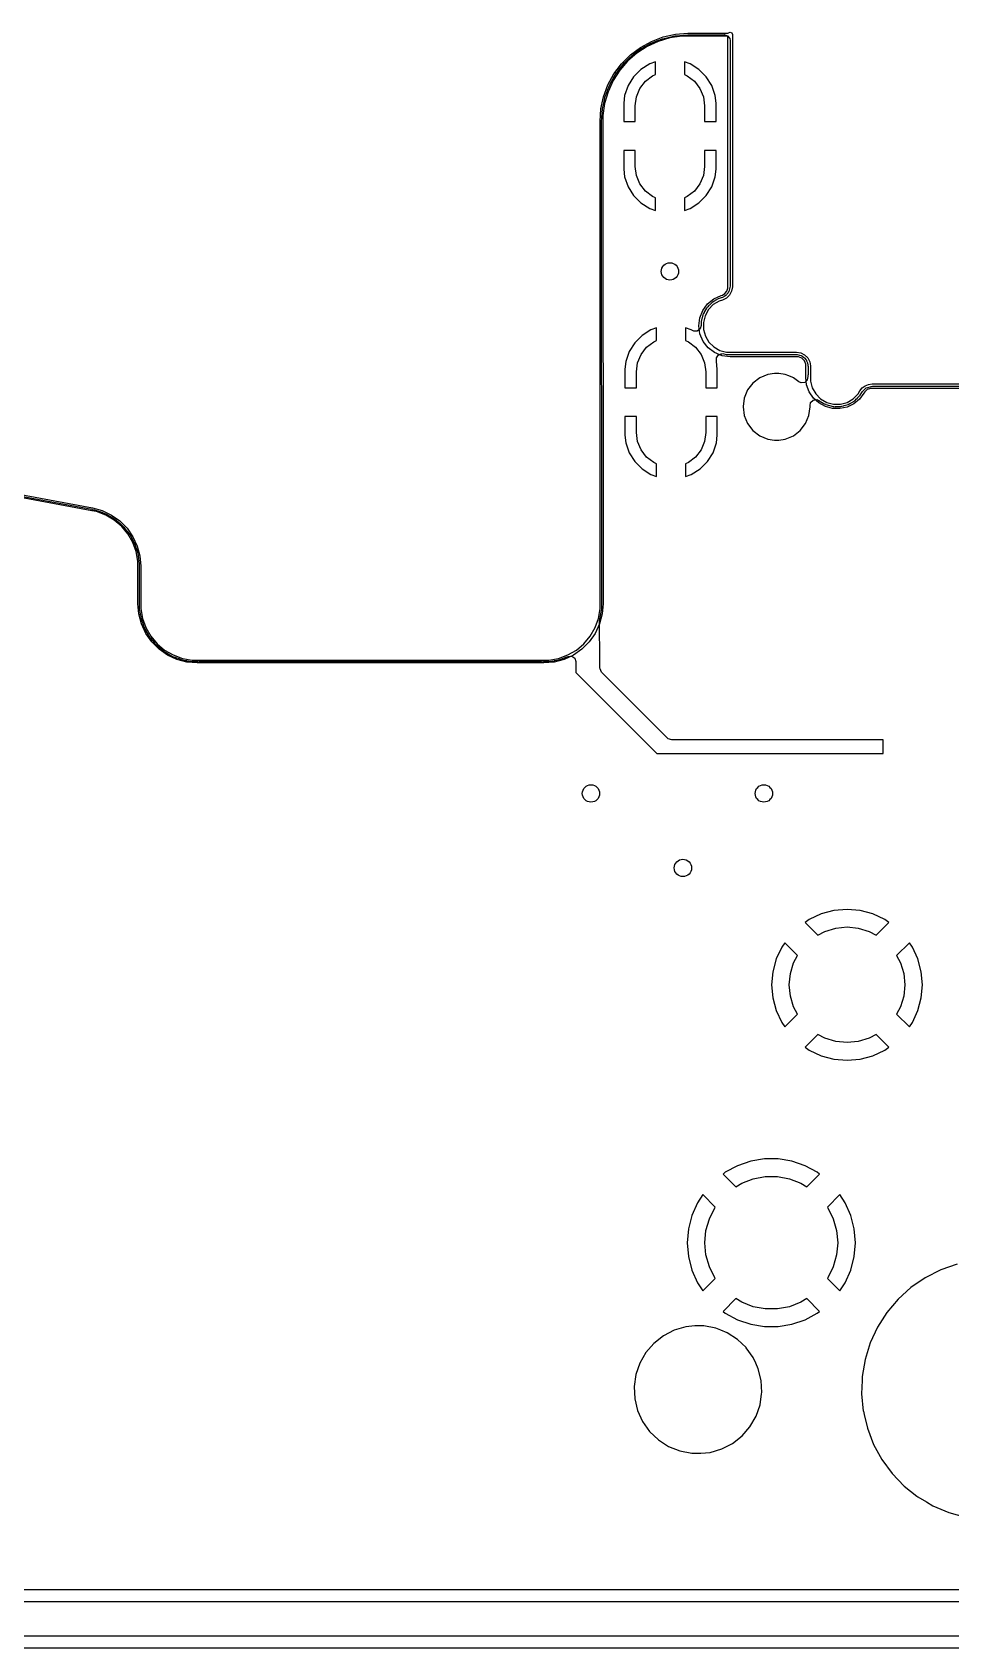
# Model space of a CAD drawing. Extents: x -114 to 114, y -62 to 23.
# Drawn here: x -16.6 to -0.71, y -4.46 to 23.47 of the extents above; entities that cross this region are included whole.
import ezdxf

# ---------------------------------------------------------------- set-up
doc = ezdxf.new("R2010")
doc.units = 0
doc.layers.add('BLACK', color=7, linetype='CONTINUOUS')

msp = doc.modelspace()

# ---------------------------------------------------------------- linework, layer by layer
at = {"layer": 'BLACK', "linetype": 'CONTINUOUS'}
for p, q in [((-4.55265, 23.4588), (-4.52437, 23.4705)), ((-4.52437, 23.4705), (-4.49609, 23.4588)), ((-6.2494, 23.0794), (-6.0757, 23.2099)), ((-5.96008, 23.225), (-6.1371, 23.1108)), ((-6.09256, 23.1651), (-5.99651, 23.2243)), ((-6.0757, 23.2099), (-5.88522, 23.3144)), ((-5.99651, 23.2243), (-5.99448, 23.2254)), ((-5.99448, 23.2254), (-5.90288, 23.2757)), ((-5.76863, 23.3129), (-5.96008, 23.225)), ((-5.90288, 23.2757), (-5.89816, 23.278)), ((-5.89816, 23.278), (-5.79216, 23.3222)), ((-5.88522, 23.3144), (-5.68182, 23.3908)), ((-5.79216, 23.3222), (-5.79066, 23.3227)), ((-5.79066, 23.3227), (-5.69481, 23.3587)), ((-5.56662, 23.3728), (-5.76863, 23.3129)), ((-5.69481, 23.3587), (-5.6891, 23.3605)), ((-5.6891, 23.3605), (-5.57214, 23.3889)), ((-5.68182, 23.3908), (-5.46962, 23.4375)), ((-5.57214, 23.3889), (-5.57132, 23.3891)), ((-5.57132, 23.3891), (-5.47667, 23.4099)), ((-5.35816, 23.4033), (-5.56662, 23.3728)), ((-5.47667, 23.4099), (-5.47007, 23.4109)), ((-5.47007, 23.4109), (-5.32157, 23.423)), ((-5.46962, 23.4375), (-5.25295, 23.4536)), ((-5.25284, 23.4036), (-5.35816, 23.4033)), ((-5.32157, 23.423), (-5.25477, 23.4279)), ((-5.25477, 23.4279), (-5.25122, 23.428)), ((-5.25295, 23.4535), (-4.55405, 23.4555)), ((-5.25295, 23.4536), (-5.25295, 23.4535)), ((-5.25295, 23.4535), (-5.25295, 23.4535)), ((-5.25282, 23.4035), (-5.25284, 23.4036)), ((-5.25281, 23.4035), (-5.25282, 23.4035)), ((-5.25282, 23.4035), (-5.25282, 23.4035)), ((-4.56437, 23.4054), (-5.25281, 23.4035)), ((-5.25281, 23.4035), (-5.25281, 23.4035)), ((-5.25122, 23.428), (-5.18653, 23.4282)), ((-5.18653, 23.4282), (-5.18636, 23.4282)), ((-5.18636, 23.4282), (-4.62414, 23.4298)), ((-4.62414, 23.4298), (-4.5659, 23.411)), ((-4.5659, 23.411), (-4.5298, 23.3616)), ((-4.56437, 19.0714), (-4.56437, 23.4054)), ((-4.55405, 23.4555), (-4.55265, 23.4588)), ((-4.5298, 23.3616), (-4.52487, 23.3308)), ((-4.52487, 23.3308), (-4.52487, 19.0797)), ((-4.49609, 23.4588), (-4.48437, 23.4305)), ((-4.48437, 23.4305), (-4.48437, 19.0714)), ((-6.53275, 22.7514), (-6.40278, 22.9255)), ((-6.29609, 22.9725), (-6.43382, 22.8131)), ((-6.42055, 22.859), (-6.34796, 22.9443)), ((-6.40278, 22.9255), (-6.2494, 23.0794)), ((-6.34796, 22.9443), (-6.34538, 22.9471)), ((-6.34538, 22.9471), (-6.27079, 23.0219)), ((-6.1371, 23.1108), (-6.29609, 22.9725)), ((-6.27079, 23.0219), (-6.26798, 23.0245)), ((-6.26798, 23.0245), (-6.18295, 23.0974)), ((-6.18295, 23.0974), (-6.18056, 23.0993)), ((-6.18056, 23.0993), (-6.0963, 23.1626)), ((-6.0963, 23.1626), (-6.09256, 23.1651)), ((-5.91367, 22.9259), (-6.06632, 22.83)), ((-5.81437, 22.9606), (-5.91367, 22.9259)), ((-5.81437, 22.7409), (-5.81437, 22.9606)), ((-5.21507, 22.9259), (-5.31437, 22.9606)), ((-5.31437, 22.9606), (-5.31437, 22.7409)), ((-5.06243, 22.83), (-5.21507, 22.9259)), ((-6.63665, 22.5606), (-6.53275, 22.7514)), ((-6.5475, 22.6357), (-6.63481, 22.444)), ((-6.59799, 22.5784), (-6.54803, 22.6701)), ((-6.54803, 22.6701), (-6.54686, 22.6721)), ((-6.43382, 22.8131), (-6.5475, 22.6357)), ((-6.54686, 22.6721), (-6.48805, 22.7684)), ((-6.48805, 22.7684), (-6.48552, 22.7721)), ((-6.48552, 22.7721), (-6.42247, 22.8566)), ((-6.42247, 22.8566), (-6.42055, 22.859)), ((-6.1938, 22.7025), (-6.28971, 22.5498)), ((-6.06632, 22.83), (-6.1938, 22.7025)), ((-5.98863, 22.6248), (-5.86437, 22.7202)), ((-5.86437, 22.7202), (-5.81437, 22.7409)), ((-5.31437, 22.7409), (-5.26437, 22.7202)), ((-5.26437, 22.7202), (-5.14011, 22.6248)), ((-4.93495, 22.7025), (-5.06243, 22.83)), ((-4.83903, 22.5498), (-4.93495, 22.7025)), ((-6.7584, 22.1446), (-6.71238, 22.3569)), ((-6.71238, 22.3569), (-6.63665, 22.5606)), ((-6.71009, 22.2473), (-6.68211, 22.3643)), ((-6.63481, 22.444), (-6.69399, 22.2418)), ((-6.68211, 22.3643), (-6.68037, 22.37)), ((-6.68037, 22.37), (-6.64471, 22.4659)), ((-6.64471, 22.4659), (-6.64409, 22.4675)), ((-6.64409, 22.4675), (-6.60026, 22.5736)), ((-6.60026, 22.5736), (-6.59799, 22.5784)), ((-6.34925, 22.3797), (-6.36437, 22.2455)), ((-6.28971, 22.5498), (-6.34925, 22.3797)), ((-6.34925, 22.3797), (-6.34925, 22.3797)), ((-6.16437, 22.2005), (-6.14393, 22.3558)), ((-6.14393, 22.3558), (-6.08399, 22.5005)), ((-6.08399, 22.5005), (-5.98863, 22.6248)), ((-5.14011, 22.6248), (-5.04476, 22.5005)), ((-5.04476, 22.5005), (-4.98482, 22.3558)), ((-4.98482, 22.3558), (-4.96437, 22.2005)), ((-4.7795, 22.3797), (-4.83903, 22.5498)), ((-4.77949, 22.3797), (-4.7795, 22.3797)), ((-4.76437, 22.2455), (-4.77949, 22.3797)), ((-6.77378, 21.9279), (-6.7584, 22.1446)), ((-6.74334, 21.9974), (-6.7318, 22.1451)), ((-6.7318, 22.1451), (-6.73083, 22.1517)), ((-6.73083, 22.1517), (-6.71029, 22.2464)), ((-6.69399, 22.2418), (-6.72383, 22.0332)), ((-6.71029, 22.2464), (-6.71009, 22.2473)), ((-6.36437, 22.2455), (-6.36437, 21.9255)), ((-6.16437, 21.9255), (-6.16437, 22.2005)), ((-4.96437, 22.2005), (-4.96437, 21.9255)), ((-4.76437, 21.9255), (-4.76437, 22.2455)), ((-4.76437, 22.2455), (-4.76437, 22.2455)), ((-6.77, 13.59), (-6.77378, 21.9279)), ((-6.77378, 21.9279), (-6.77378, 21.9279)), ((-6.74828, 21.9261), (-6.74815, 21.9296)), ((-6.7479, 21.1056), (-6.74828, 21.9261)), ((-6.74815, 21.9296), (-6.74334, 21.9974)), ((-6.72383, 22.0332), (-6.72378, 21.9279)), ((-6.72378, 21.9279), (-6.72, 13.59)), ((-6.36437, 21.9255), (-6.36437, 21.9255)), ((-6.36437, 21.9255), (-6.16437, 21.9255)), ((-4.96437, 21.9255), (-4.76437, 21.9255)), ((-4.76437, 21.9255), (-4.76437, 21.9255)), ((-6.16437, 21.4255), (-6.36437, 21.4255)), ((-6.36437, 21.4255), (-6.36437, 21.4255)), ((-6.36437, 21.4255), (-6.36437, 21.1056)), ((-6.16437, 21.1505), (-6.16437, 21.4255)), ((-4.76437, 21.4255), (-4.96437, 21.4255)), ((-4.96437, 21.4255), (-4.96437, 21.1505)), ((-4.76437, 21.1056), (-4.76437, 21.4255)), ((-6.74452, 13.6343), (-6.7479, 21.1056)), ((-6.36437, 21.1056), (-6.34925, 20.9714)), ((-6.34925, 20.9714), (-6.34925, 20.9714)), ((-6.34925, 20.9714), (-6.28971, 20.8012)), ((-6.14393, 20.9953), (-6.16437, 21.1505)), ((-6.08399, 20.8505), (-6.14393, 20.9953)), ((-4.98482, 20.9953), (-5.04476, 20.8505)), ((-4.96437, 21.1505), (-4.98482, 20.9953)), ((-4.83903, 20.8012), (-4.7795, 20.9714)), ((-4.7795, 20.9714), (-4.77949, 20.9714)), ((-4.77949, 20.9714), (-4.76437, 21.1056)), ((-4.76437, 21.1056), (-4.76437, 21.1056)), ((-6.28971, 20.8012), (-6.1938, 20.6486)), ((-5.98863, 20.7263), (-6.08399, 20.8505)), ((-5.86437, 20.6309), (-5.98863, 20.7263)), ((-5.14011, 20.7263), (-5.26437, 20.6309)), ((-5.04476, 20.8505), (-5.14011, 20.7263)), ((-4.93495, 20.6486), (-4.83903, 20.8012)), ((-15.5666, 15.1975), (-43.5844, 20.4128)), ((-43.5785, 20.4366), (-15.5642, 15.222)), ((-43.5752, 20.462), (-15.5574, 15.2467)), ((-6.1938, 20.6486), (-6.06632, 20.5211)), ((-6.06632, 20.5211), (-6.06632, 20.5211)), ((-6.06632, 20.5211), (-5.91368, 20.4252)), ((-5.91368, 20.4252), (-5.81437, 20.3905)), ((-5.81437, 20.6102), (-5.86437, 20.6309)), ((-5.81437, 20.3905), (-5.81437, 20.6102)), ((-5.26437, 20.6309), (-5.31437, 20.6102)), ((-5.31437, 20.6102), (-5.31437, 20.3905)), ((-5.31437, 20.3905), (-5.21507, 20.4252)), ((-5.21507, 20.4252), (-5.06243, 20.5211)), ((-5.06243, 20.5211), (-4.93495, 20.6486)), ((-4.61158, 18.9551), (-4.58071, 18.9965)), ((-4.58071, 18.9965), (-4.56445, 19.0455)), ((-4.56445, 19.0455), (-4.56437, 19.0714)), ((-4.56437, 19.0714), (-4.56437, 19.0714)), ((-4.53729, 19.0118), (-4.54625, 18.987)), ((-4.52712, 19.0587), (-4.53729, 19.0118)), ((-4.49657, 18.9958), (-4.53194, 18.9279)), ((-4.52487, 19.0797), (-4.52712, 19.0587)), ((-4.48437, 19.0714), (-4.49657, 18.9958)), ((-4.48437, 19.0714), (-4.48437, 19.0714)), ((-4.99743, 18.661), (-4.91485, 18.7736)), ((-4.90643, 18.7253), (-4.93143, 18.6992)), ((-4.91485, 18.7736), (-4.80618, 18.8612)), ((-4.89457, 18.7404), (-4.90643, 18.7253)), ((-4.81563, 18.7617), (-4.89849, 18.675)), ((-4.89017, 18.7473), (-4.89457, 18.7404)), ((-4.88035, 18.7526), (-4.89017, 18.7473)), ((-4.84128, 18.7935), (-4.88035, 18.7526)), ((-4.84127, 18.7935), (-4.84128, 18.7935)), ((-4.79989, 18.8189), (-4.84127, 18.7935)), ((-4.71331, 18.8243), (-4.81563, 18.7617)), ((-4.80618, 18.8612), (-4.67866, 18.9181)), ((-4.78646, 18.8287), (-4.79989, 18.8189)), ((-4.77814, 18.836), (-4.78646, 18.8287)), ((-4.7679, 18.8384), (-4.77814, 18.836)), ((-4.72994, 18.8616), (-4.7679, 18.8384)), ((-4.67528, 18.8779), (-4.72994, 18.8616)), ((-4.72994, 18.8616), (-4.72994, 18.8616)), ((-4.65589, 18.8414), (-4.71331, 18.8243)), ((-4.67866, 18.9181), (-4.67866, 18.918)), ((-4.67866, 18.918), (-4.67864, 18.918)), ((-4.67864, 18.918), (-4.65392, 18.9255)), ((-4.6557, 18.886), (-4.67528, 18.8779)), ((-4.6558, 18.8414), (-4.65589, 18.8414)), ((-4.58688, 18.8746), (-4.6558, 18.8414)), ((-4.6558, 18.8414), (-4.6558, 18.8414)), ((-4.6558, 18.8414), (-4.6558, 18.8414)), ((-4.6558, 18.8414), (-4.6558, 18.8414)), ((-4.6138, 18.9091), (-4.6557, 18.886)), ((-4.65392, 18.9255), (-4.61158, 18.9551)), ((-4.59261, 18.9248), (-4.6138, 18.9091)), ((-4.58832, 18.9289), (-4.59261, 18.9248)), ((-4.57788, 18.9408), (-4.58832, 18.9289)), ((-4.53194, 18.9279), (-4.58688, 18.8746)), ((-4.55744, 18.9683), (-4.57788, 18.9408)), ((-4.54902, 18.9817), (-4.55744, 18.9683)), ((-4.54625, 18.987), (-4.54902, 18.9817)), ((-5.06432, 18.3923), (-5.04839, 18.531)), ((-5.04839, 18.531), (-4.99743, 18.661)), ((-5.02244, 18.4721), (-5.02591, 18.4582)), ((-5.02591, 18.4582), (-5.02591, 18.4582)), ((-5.02591, 18.4582), (-5.02501, 18.3997)), ((-5.01951, 18.4962), (-5.02244, 18.4721)), ((-5.0125, 18.512), (-5.01952, 18.5008)), ((-5.01952, 18.5008), (-5.01951, 18.4962)), ((-4.99438, 18.5848), (-5.0125, 18.512)), ((-4.98236, 18.6066), (-4.99438, 18.5848)), ((-4.95634, 18.5699), (-4.98532, 18.4535)), ((-4.98532, 18.4535), (-4.98349, 18.3336)), ((-4.97403, 18.6268), (-4.98236, 18.6066)), ((-4.97226, 18.6328), (-4.97403, 18.6268)), ((-4.96336, 18.6412), (-4.97226, 18.6328)), ((-4.93143, 18.6992), (-4.96336, 18.6412)), ((-4.89849, 18.675), (-4.95634, 18.5699)), ((-4.93143, 18.6992), (-4.93143, 18.6992)), ((-6.04632, 18.23), (-6.1738, 18.1025)), ((-5.89367, 18.3259), (-6.04632, 18.23)), ((-5.79437, 18.3606), (-5.89367, 18.3259)), ((-5.79437, 18.1409), (-5.79437, 18.3606)), ((-5.19507, 18.3259), (-5.29437, 18.3606)), ((-5.29437, 18.3606), (-5.29437, 18.1409)), ((-5.17668, 18.3143), (-5.19507, 18.3259)), ((-5.15316, 18.3035), (-5.17668, 18.3143)), ((-5.09198, 18.3045), (-5.15316, 18.3035)), ((-5.04303, 18.3412), (-5.09198, 18.3045)), ((-5.04417, 18.2542), (-5.06432, 18.3923)), ((-4.98927, 18.1258), (-5.04417, 18.2542)), ((-5.02501, 18.3997), (-5.04303, 18.3412)), ((-4.98349, 18.3336), (-4.95098, 18.2181)), ((-4.95098, 18.2181), (-4.88995, 18.1148)), ((-6.26971, 17.9498), (-6.32925, 17.7797)), ((-6.1738, 18.1025), (-6.26971, 17.9498)), ((-6.12393, 17.7558), (-6.06399, 17.9005)), ((-6.06399, 17.9005), (-5.96863, 18.0248)), ((-5.96863, 18.0248), (-5.84437, 18.1202)), ((-5.84437, 18.1202), (-5.79437, 18.1409)), ((-5.29437, 18.1409), (-5.24437, 18.1202)), ((-5.24437, 18.1202), (-5.12011, 18.0248)), ((-5.12011, 18.0248), (-5.02476, 17.9005)), ((-5.02476, 17.9005), (-4.96482, 17.7558)), ((-4.9033, 18.0158), (-4.98927, 18.1258)), ((-4.792, 17.9315), (-4.9033, 18.0158)), ((-4.88995, 18.1148), (-4.80448, 18.0307)), ((-4.80448, 18.0307), (-4.70029, 17.9712)), ((-4.66281, 17.8786), (-4.792, 17.9315)), ((-4.76088, 17.8409), (-4.72604, 17.8912)), ((-4.72604, 17.8912), (-4.71413, 17.8953)), ((-4.71413, 17.8953), (-4.70908, 17.9011)), ((-4.70908, 17.9011), (-4.67774, 17.9081)), ((-4.70029, 17.9712), (-4.58435, 17.9405)), ((-4.67774, 17.9081), (-4.66829, 17.9114)), ((-4.66829, 17.9114), (-4.66551, 17.9108)), ((-4.66551, 17.9108), (-4.64937, 17.9144)), ((-4.52437, 17.8605), (-4.66281, 17.8786)), ((-4.64937, 17.9144), (-4.6333, 17.9115)), ((-4.6333, 17.9115), (-4.58963, 17.9)), ((-4.58963, 17.9), (-4.52804, 17.9)), ((-4.58435, 17.9405), (-4.52437, 17.9405)), ((-4.52804, 17.9), (-4.51385, 17.899)), ((-4.52437, 17.9405), (-3.37437, 17.9405)), ((-4.51385, 17.899), (-4.49753, 17.8967)), ((-4.49753, 17.8967), (-4.4942, 17.8985)), ((-4.4942, 17.8985), (-4.47666, 17.9)), ((-4.47666, 17.9), (-3.38216, 17.9)), ((-3.38216, 17.9), (-3.36667, 17.8988)), ((-3.37437, 17.9405), (-3.37437, 17.9405)), ((-3.37437, 17.9405), (-3.30021, 17.9288)), ((-3.36667, 17.8988), (-3.36298, 17.8982)), ((-3.36298, 17.8982), (-3.3611, 17.8979)), ((-3.3611, 17.8979), (-3.31972, 17.8897)), ((-3.31972, 17.8897), (-3.2941, 17.8808)), ((-3.30021, 17.9288), (-3.2333, 17.8947)), ((-3.2941, 17.8808), (-3.28385, 17.8756)), ((-3.2333, 17.8947), (-3.18021, 17.8416)), ((-6.32925, 17.7797), (-6.34437, 17.6455)), ((-6.34437, 17.6455), (-6.34437, 17.3255)), ((-6.32925, 17.7797), (-6.32925, 17.7797)), ((-6.14437, 17.6005), (-6.12393, 17.7558)), ((-6.14437, 17.3255), (-6.14437, 17.6005)), ((-4.96482, 17.7558), (-4.94437, 17.6005)), ((-4.94437, 17.6005), (-4.94437, 17.3255)), ((-4.75962, 17.7854), (-4.76088, 17.8409)), ((-4.76073, 17.7851), (-4.75962, 17.7854)), ((-4.75949, 17.7797), (-4.76073, 17.7851)), ((-4.74437, 17.6455), (-4.75949, 17.7797)), ((-4.74437, 17.3255), (-4.74437, 17.6455)), ((-4.74437, 17.6455), (-4.74437, 17.6455)), ((-3.37437, 17.8605), (-4.52437, 17.8605)), ((-3.34254, 17.8605), (-3.37437, 17.8605)), ((-3.28374, 17.8362), (-3.34254, 17.8605)), ((-3.28385, 17.8756), (-3.27883, 17.8726)), ((-3.23874, 17.7912), (-3.28374, 17.8362)), ((-3.27883, 17.8726), (-3.25368, 17.8558)), ((-3.25368, 17.8558), (-3.23867, 17.8435)), ((-3.21439, 17.7324), (-3.23874, 17.7912)), ((-3.23867, 17.8435), (-3.2314, 17.8362)), ((-3.2314, 17.8362), (-3.2191, 17.8212)), ((-3.2191, 17.8212), (-3.20233, 17.7961)), ((-3.21439, 17.7005), (-3.21439, 17.7324)), ((-3.21437, 17.7005), (-3.21439, 17.7005)), ((-3.21437, 17.5005), (-3.21437, 17.7005)), ((-3.21437, 17.7005), (-3.21437, 17.7005)), ((-3.20233, 17.7961), (-3.19938, 17.7911)), ((-3.19938, 17.7911), (-3.19412, 17.7808)), ((-3.19412, 17.7808), (-3.18523, 17.7552)), ((-3.18523, 17.7552), (-3.1771, 17.7142)), ((-3.18021, 17.8416), (-3.14613, 17.7747)), ((-3.1771, 17.7142), (-3.17675, 17.7123)), ((-3.17675, 17.7123), (-3.17609, 17.7081)), ((-3.17609, 17.7081), (-3.17487, 17.6926)), ((-3.17487, 17.6926), (-3.17487, 17.5529)), ((-3.14613, 17.7747), (-3.1344, 17.7006)), ((-3.1344, 17.7006), (-3.13437, 17.7005)), ((-3.13437, 17.7005), (-3.13437, 17.7005)), ((-3.13437, 17.7005), (-3.13437, 17.7005)), ((-3.13437, 17.7005), (-3.13437, 17.7005)), ((-3.13437, 17.7005), (-3.13437, 17.5005)), ((-6.34437, 17.3255), (-6.34437, 17.3255)), ((-6.34437, 17.3255), (-6.14437, 17.3255)), ((-4.94437, 17.3255), (-4.74437, 17.3255)), ((-4.74437, 17.3255), (-4.74437, 17.3255)), ((-4.12982, 17.406), (-4.22207, 17.2858)), ((-4.0096, 17.4982), (-4.12982, 17.406)), ((-4.12982, 17.406), (-4.12982, 17.406)), ((-3.86961, 17.5562), (-4.0096, 17.4982)), ((-3.8696, 17.5562), (-3.86961, 17.5562)), ((-3.75709, 17.571), (-3.8696, 17.5562)), ((-3.68165, 17.571), (-3.75709, 17.571)), ((-3.75709, 17.571), (-3.75709, 17.571)), ((-3.56914, 17.5562), (-3.68165, 17.571)), ((-3.56913, 17.5562), (-3.56914, 17.5562)), ((-3.56914, 17.5562), (-3.56914, 17.5562)), ((-3.50689, 17.5304), (-3.56913, 17.5562)), ((-3.4359, 17.501), (-3.50689, 17.5304)), ((-3.42914, 17.4982), (-3.4359, 17.501)), ((-3.33532, 17.4262), (-3.42914, 17.4982)), ((-3.29168, 17.4072), (-3.33532, 17.4262)), ((-3.23114, 17.4161), (-3.29168, 17.4072)), ((-3.18737, 17.4588), (-3.23114, 17.4161)), ((-3.19916, 17.3732), (-3.21438, 17.5005)), ((-3.21438, 17.5005), (-3.21437, 17.5005)), ((-3.21437, 17.5005), (-3.21437, 17.5005)), ((-3.15435, 17.2531), (-3.19916, 17.3732)), ((-3.1771, 17.5191), (-3.18737, 17.4588)), ((-3.17487, 17.5529), (-3.17982, 17.5377)), ((-3.17982, 17.5377), (-3.1771, 17.5191)), ((-3.13437, 17.5005), (-3.13438, 17.5005)), ((-3.13438, 17.5005), (-3.13438, 17.44)), ((-3.13438, 17.44), (-3.10303, 17.323)), ((-3.10303, 17.323), (-3.04247, 17.2181)), ((-2.27599, 17.2705), (-2.23786, 17.3202)), ((-2.23786, 17.3202), (-2.18815, 17.3584)), ((-2.18815, 17.3584), (-2.13027, 17.3824)), ((-2.18701, 17.3049), (-2.16664, 17.3205)), ((-2.16664, 17.3205), (-2.16636, 17.3207)), ((-2.16636, 17.3207), (-2.14238, 17.3307)), ((-2.14238, 17.3307), (-2.09881, 17.3423)), ((-2.13027, 17.3824), (-2.06819, 17.3905)), ((-2.09881, 17.3423), (-2.08261, 17.3467)), ((-2.08261, 17.3467), (-2.05698, 17.35)), ((-2.06819, 17.3905), (-2.06815, 17.3905)), ((-2.06815, 17.3905), (0.02563, 17.3905)), ((-2.05698, 17.35), (0.025531, 17.35)), ((-4.28006, 17.1458), (-4.29911, 17.0011)), ((-4.22207, 17.2858), (-4.28006, 17.1458)), ((-4.28006, 17.1458), (-4.28006, 17.1458)), ((-3.08248, 17.1469), (-3.15435, 17.2531)), ((-3.14068, 17.009), (-3.12953, 17.0692)), ((-3.12953, 17.0692), (-3.08515, 17.1113)), ((-3.08515, 17.1113), (-3.02449, 17.1193)), ((-2.9876, 17.0607), (-3.08248, 17.1469)), ((-3.04247, 17.2181), (-2.95682, 17.1325)), ((-3.02449, 17.1193), (-2.98756, 17.1028)), ((-2.87507, 16.9992), (-2.9876, 17.0607)), ((-2.98756, 17.1028), (-2.98731, 17.1033)), ((-2.98731, 17.1033), (-2.98308, 17.1009)), ((-2.98308, 17.1009), (-2.98226, 17.1005)), ((-2.98226, 17.1005), (-2.98169, 17.1)), ((-2.98169, 17.1), (-2.98169, 17.1)), ((-2.98169, 17.1), (-2.91215, 17.0599)), ((-2.95682, 17.1325), (-2.85193, 17.0719)), ((-2.91215, 17.0599), (-2.90288, 17.0496)), ((-2.90288, 17.0496), (-2.89947, 17.0487)), ((-2.89947, 17.0487), (-2.8756, 17.0388)), ((-2.85193, 17.0719), (-2.73493, 17.0405)), ((-2.73493, 17.0405), (-2.61381, 17.0405)), ((-2.61381, 17.0405), (-2.49682, 17.0719)), ((-2.38243, 17.0463), (-2.49776, 16.9902)), ((-2.49682, 17.0719), (-2.39193, 17.1325)), ((-2.48119, 17.0342), (-2.45243, 17.0508)), ((-2.45243, 17.0508), (-2.43407, 17.059)), ((-2.43407, 17.059), (-2.43245, 17.0595)), ((-2.43245, 17.0595), (-2.4308, 17.062)), ((-2.4308, 17.062), (-2.41879, 17.0702)), ((-2.41879, 17.0702), (-2.36706, 17.1)), ((-2.39193, 17.1325), (-2.30628, 17.2181)), ((-2.28356, 17.1279), (-2.38243, 17.0463)), ((-2.36706, 17.1), (-2.33401, 17.1331)), ((-2.33401, 17.1331), (-2.3208, 17.1442)), ((-2.3208, 17.1442), (-2.31759, 17.1464)), ((-2.31759, 17.1464), (-2.31699, 17.1483)), ((-2.31699, 17.1483), (-2.30665, 17.1605)), ((-2.30665, 17.1605), (-2.27387, 17.1932)), ((-2.30628, 17.2181), (-2.276, 17.2705)), ((-2.20672, 17.2305), (-2.28356, 17.1279)), ((-2.276, 17.2705), (-2.27599, 17.2705)), ((-2.27387, 17.1932), (-2.2465, 17.2406)), ((-2.27387, 17.1932), (-2.27387, 17.1932)), ((-2.27387, 17.1932), (-2.27387, 17.1932)), ((-2.2465, 17.2406), (-2.23078, 17.2611)), ((-2.23078, 17.2611), (-2.18701, 17.3049)), ((-2.19261, 17.255), (-2.20672, 17.2305)), ((-2.20672, 17.2305), (-2.20672, 17.2305)), ((-2.20672, 17.2305), (-2.20672, 17.2305)), ((-2.14939, 17.2912), (-2.19261, 17.255)), ((-2.09637, 17.3105), (-2.14939, 17.2912)), ((-2.06816, 17.3105), (-2.09637, 17.3105)), ((-2.06815, 17.3105), (-2.06816, 17.3105)), ((-2.06816, 17.3105), (-2.06816, 17.3105)), ((0.02563, 17.3105), (-2.06815, 17.3105)), ((-2.06815, 17.3105), (-2.06815, 17.3105)), ((-6.34437, 16.8255), (-6.34437, 16.5056)), ((-6.14437, 16.8255), (-6.34437, 16.8255)), ((-6.14437, 16.5505), (-6.14437, 16.8255)), ((-4.74437, 16.8255), (-4.94437, 16.8255)), ((-4.94437, 16.8255), (-4.94437, 16.5505)), ((-4.74437, 16.5056), (-4.74437, 16.8255)), ((-4.74437, 16.8255), (-4.74437, 16.8255)), ((-4.29911, 17.0011), (-4.29984, 16.9955)), ((-4.29984, 16.9955), (-4.28006, 16.8453)), ((-4.28006, 16.8453), (-4.22207, 16.7053)), ((-3.21667, 16.7053), (-3.15868, 16.8453)), ((-3.15868, 16.8453), (-3.1389, 16.9955)), ((-3.1389, 16.9955), (-3.14068, 17.009)), ((-2.8756, 17.0388), (-2.86756, 17.0342)), ((-2.75122, 16.966), (-2.87507, 16.9992)), ((-2.86756, 17.0342), (-2.74026, 17)), ((-2.62304, 16.963), (-2.75122, 16.966)), ((-2.74026, 17), (-2.74026, 17)), ((-2.74026, 17), (-2.73099, 17)), ((-2.73099, 17), (-2.70605, 16.9968)), ((-2.70605, 16.9968), (-2.70041, 16.9994)), ((-2.70041, 16.9994), (-2.68877, 17)), ((-2.68877, 17), (-2.60848, 17)), ((-2.49776, 16.9902), (-2.62304, 16.963)), ((-2.60848, 17), (-2.58833, 17.0054)), ((-2.60848, 17), (-2.60848, 17)), ((-2.58833, 17.0054), (-2.56559, 17.0088)), ((-2.56559, 17.0088), (-2.56503, 17.0088)), ((-2.56503, 17.0088), (-2.56163, 17.0117)), ((-2.56163, 17.0117), (-2.54923, 17.0159)), ((-2.54923, 17.0159), (-2.50524, 17.0277)), ((-2.50524, 17.0277), (-2.48119, 17.0342)), ((-2.48119, 17.0342), (-2.48119, 17.0342)), ((-2.48119, 17.0342), (-2.48119, 17.0342)), ((-6.34437, 16.5056), (-6.32925, 16.3714)), ((-6.12393, 16.3953), (-6.14437, 16.5505)), ((-4.94437, 16.5505), (-4.96482, 16.3953)), ((-4.75949, 16.3714), (-4.74437, 16.5056)), ((-4.74437, 16.5056), (-4.74437, 16.5056)), ((-4.22207, 16.7053), (-4.12982, 16.5851)), ((-4.12982, 16.5851), (-4.0096, 16.4928)), ((-4.0096, 16.4928), (-3.86961, 16.4349)), ((-3.56913, 16.4349), (-3.42914, 16.4928)), ((-3.42914, 16.4928), (-3.30892, 16.5851)), ((-3.30892, 16.5851), (-3.21667, 16.7053)), ((-6.32925, 16.3714), (-6.32925, 16.3714)), ((-6.32925, 16.3714), (-6.26971, 16.2012)), ((-6.26971, 16.2012), (-6.1738, 16.0486)), ((-6.06399, 16.2505), (-6.12393, 16.3953)), ((-5.96863, 16.1263), (-6.06399, 16.2505)), ((-5.02476, 16.2505), (-5.12011, 16.1263)), ((-4.96482, 16.3953), (-5.02476, 16.2505)), ((-4.91495, 16.0486), (-4.81903, 16.2012)), ((-4.81903, 16.2012), (-4.7595, 16.3714)), ((-4.7595, 16.3714), (-4.75949, 16.3714)), ((-3.86961, 16.4349), (-3.75709, 16.42)), ((-3.75709, 16.42), (-3.75709, 16.42)), ((-3.75709, 16.42), (-3.68165, 16.42)), ((-3.68165, 16.42), (-3.56913, 16.4349)), ((-3.68165, 16.42), (-3.68165, 16.42)), ((-6.1738, 16.0486), (-6.04632, 15.9211)), ((-5.84437, 16.0309), (-5.96863, 16.1263)), ((-5.79437, 16.0102), (-5.84437, 16.0309)), ((-5.79437, 15.7905), (-5.79437, 16.0102)), ((-5.24437, 16.0309), (-5.29437, 16.0102)), ((-5.29437, 16.0102), (-5.29437, 15.7905)), ((-5.12011, 16.1263), (-5.24437, 16.0309)), ((-5.04243, 15.9211), (-4.91495, 16.0486)), ((-6.04632, 15.9211), (-6.04632, 15.9211)), ((-6.04632, 15.9211), (-5.89368, 15.8252)), ((-5.89368, 15.8252), (-5.79437, 15.7905)), ((-5.29437, 15.7905), (-5.19507, 15.8252)), ((-5.19507, 15.8252), (-5.04243, 15.9211)), ((-15.4833, 15.182), (-15.5666, 15.1975)), ((-15.5666, 15.1975), (-15.5666, 15.1975)), ((-15.5642, 15.222), (-15.56, 15.221)), ((-15.56, 15.221), (-15.5321, 15.2133)), ((-15.5574, 15.2467), (-15.5574, 15.2467)), ((-15.5574, 15.2467), (-15.5574, 15.2467)), ((-15.5574, 15.2467), (-15.3864, 15.1992)), ((-15.5321, 15.2133), (-15.5225, 15.2106)), ((-15.5225, 15.2106), (-15.5024, 15.2047)), ((-15.5024, 15.2047), (-15.394, 15.1733)), ((-15.3246, 15.1228), (-15.4833, 15.182)), ((-15.394, 15.1733), (-15.3791, 15.1676)), ((-15.3864, 15.1992), (-15.2262, 15.1229)), ((-15.3791, 15.1676), (-15.3158, 15.1375)), ((-15.1784, 15.037), (-15.3246, 15.1228)), ((-15.3158, 15.1375), (-15.3143, 15.1367)), ((-15.3143, 15.1367), (-15.2233, 15.0892)), ((-15.2262, 15.1229), (-15.0815, 15.0202)), ((-15.2233, 15.0892), (-15.2176, 15.0857)), ((-15.2176, 15.0857), (-15.2015, 15.0742)), ((-15.2015, 15.0742), (-15.1526, 15.0395)), ((-15.0493, 14.9273), (-15.1784, 15.037)), ((-15.1526, 15.0395), (-15.1501, 15.0377)), ((-15.1501, 15.0377), (-15.1395, 15.029)), ((-15.1395, 15.029), (-15.0746, 14.9767)), ((-15.0815, 15.0202), (-14.9567, 14.8941)), ((-15.0746, 14.9767), (-15.0705, 14.973)), ((-15.0705, 14.973), (-15.0132, 14.915)), ((-14.941, 14.797), (-15.0493, 14.9273)), ((-15.0132, 14.915), (-15.0103, 14.9119)), ((-15.0103, 14.9119), (-14.9948, 14.8932)), ((-14.9948, 14.8932), (-14.9491, 14.8381)), ((-14.9567, 14.8941), (-14.8555, 14.7483)), ((-14.9491, 14.8381), (-14.9465, 14.8347)), ((-14.9465, 14.8347), (-14.9102, 14.7825)), ((-14.8568, 14.6499), (-14.941, 14.797)), ((-14.9102, 14.7825), (-14.9, 14.7678)), ((-14.9, 14.7678), (-14.9, 14.7678)), ((-14.9, 14.7678), (-14.8971, 14.7631)), ((-14.8971, 14.7631), (-14.851, 14.6776)), ((-14.7992, 14.4906), (-14.8568, 14.6499)), ((-14.8555, 14.7483), (-14.781, 14.5872)), ((-14.851, 14.6776), (-14.8496, 14.6749)), ((-14.8496, 14.6749), (-14.8161, 14.6025)), ((-14.8161, 14.6025), (-14.8137, 14.5962)), ((-14.8137, 14.5962), (-14.7837, 14.4981)), ((-14.781, 14.5872), (-14.7354, 14.4157)), ((-14.77, 14.3237), (-14.7992, 14.4906)), ((-14.7837, 14.4981), (-14.7832, 14.4964)), ((-14.7832, 14.4964), (-14.7651, 14.4287)), ((-14.7701, 14.239), (-14.77, 14.3237)), ((-14.7651, 14.4287), (-14.7623, 14.413)), ((-14.7623, 14.413), (-14.7494, 14.2831)), ((-14.7494, 14.2831), (-14.7457, 14.2405)), ((-14.7354, 14.4157), (-14.7201, 14.2391)), ((-14.77, 14.239), (-14.7701, 14.239)), ((-14.77, 13.59), (-14.77, 14.239)), ((-14.7457, 14.2405), (-14.7455, 14.2362)), ((-14.7455, 14.2362), (-14.7455, 13.6364)), ((-14.7201, 14.2391), (-14.72, 14.239)), ((-14.72, 14.239), (-14.72, 13.59)), ((-14.7544, 13.412), (-14.77, 13.59)), ((-14.77, 13.59), (-14.77, 13.59)), ((-14.77, 13.59), (-14.77, 13.59)), ((-14.7082, 13.2394), (-14.7544, 13.412)), ((-14.7455, 13.6364), (-14.7486, 13.6268)), ((-14.7486, 13.6268), (-14.7458, 13.5978)), ((-14.7458, 13.5978), (-14.7455, 13.5929)), ((-14.7455, 13.5929), (-14.7455, 13.5025)), ((-14.7455, 13.5025), (-14.7455, 13.5025)), ((-14.7455, 13.5025), (-14.7305, 13.4172)), ((-14.7305, 13.4172), (-14.7311, 13.4125)), ((-14.7311, 13.4125), (-14.7285, 13.4037)), ((-14.72, 13.59), (-14.72, 13.5899)), ((-14.72, 13.5899), (-14.72, 13.5047)), ((-14.72, 13.5047), (-14.6904, 13.3367)), ((-6.79962, 13.3367), (-6.77, 13.5047)), ((-6.73557, 13.412), (-6.7818, 13.2394)), ((-6.77489, 13.3301), (-6.7445, 13.5025)), ((-6.77, 13.5047), (-6.77, 13.59)), ((-6.77, 13.59), (-6.77, 13.59)), ((-6.74246, 13.6158), (-6.74452, 13.6343)), ((-6.7445, 13.5926), (-6.74426, 13.5975)), ((-6.7445, 13.5905), (-6.7445, 13.5926)), ((-6.7445, 13.59), (-6.7445, 13.5905)), ((-6.7445, 13.5025), (-6.7445, 13.59)), ((-6.74426, 13.5975), (-6.74246, 13.6158)), ((-6.72, 13.59), (-6.73557, 13.412)), ((-6.72, 13.59), (-6.72, 13.59)), ((-6.72, 13.59), (-6.72, 13.59)), ((-14.7285, 13.4037), (-14.7271, 13.3979)), ((-14.7271, 13.3979), (-14.7151, 13.3301)), ((-14.7151, 13.3301), (-14.7151, 13.3301)), ((-14.7151, 13.3301), (-14.6792, 13.2315)), ((-14.6327, 13.0775), (-14.7082, 13.2394)), ((-14.6904, 13.3367), (-14.632, 13.1764)), ((-14.6792, 13.2315), (-14.679, 13.2263)), ((-14.679, 13.2263), (-14.677, 13.2226)), ((-14.677, 13.2226), (-14.6713, 13.2098)), ((-14.6713, 13.2098), (-14.6552, 13.1656)), ((-14.6552, 13.1656), (-14.6552, 13.1656)), ((-14.6552, 13.1656), (-14.6524, 13.1607)), ((-14.6524, 13.1607), (-14.5954, 13.0619)), ((-14.632, 13.1764), (-14.5467, 13.0286)), ((-6.94326, 13.0286), (-6.85796, 13.1764)), ((-6.85796, 13.1764), (-6.79962, 13.3367)), ((-6.7818, 13.2394), (-6.85731, 13.0775)), ((-6.78263, 13.2904), (-6.77667, 13.3252)), ((-6.77646, 12.5992), (-6.78263, 13.2904)), ((-6.77667, 13.3252), (-6.77489, 13.3301)), ((-14.5302, 12.9311), (-14.6327, 13.0775)), ((-14.5954, 13.0619), (-14.5941, 13.0559)), ((-14.5941, 13.0559), (-14.5919, 13.0532)), ((-14.5919, 13.0532), (-14.5827, 13.0399)), ((-14.5827, 13.0399), (-14.5677, 13.0139)), ((-14.5677, 13.0139), (-14.5652, 13.0104)), ((-14.5652, 13.0104), (-14.5654, 13.0103)), ((-14.5654, 13.0103), (-14.5608, 13.0036)), ((-14.5608, 13.0036), (-14.5608, 13.0036)), ((-14.5608, 13.0036), (-14.5492, 12.9919)), ((-14.5492, 12.9919), (-14.4821, 12.9119)), ((-14.5467, 13.0286), (-14.4371, 12.8979)), ((-14.4039, 12.8048), (-14.5302, 12.9311)), ((-14.4821, 12.9119), (-14.4794, 12.9053)), ((-14.4794, 12.9053), (-14.4773, 12.9036)), ((-14.4773, 12.9036), (-14.4642, 12.8907)), ((-14.4642, 12.8907), (-14.4552, 12.8798)), ((-14.4552, 12.8798), (-14.4552, 12.8798)), ((-14.4552, 12.8798), (-14.4443, 12.8708)), ((-14.4443, 12.8708), (-14.4348, 12.8611)), ((-14.4371, 12.8979), (-14.3064, 12.7883)), ((-14.4348, 12.8611), (-14.4231, 12.8529)), ((-14.4231, 12.8529), (-14.3431, 12.7858)), ((-7.18362, 12.7883), (-7.05293, 12.8979)), ((-6.95979, 12.9311), (-7.08613, 12.8048)), ((-7.05293, 12.8979), (-6.94326, 13.0286)), ((-6.85731, 13.0775), (-6.95979, 12.9311)), ((-14.2575, 12.7023), (-14.4039, 12.8048)), ((-14.3431, 12.7858), (-14.3389, 12.779)), ((-14.3389, 12.779), (-14.3373, 12.7782)), ((-14.3373, 12.7782), (-14.3247, 12.7697)), ((-14.3247, 12.7697), (-14.3246, 12.7698)), ((-14.3246, 12.7698), (-14.3211, 12.7673)), ((-14.3211, 12.7673), (-14.3211, 12.7673)), ((-14.3211, 12.7673), (-14.2951, 12.7523)), ((-14.3064, 12.7883), (-14.1586, 12.703)), ((-14.2951, 12.7523), (-14.2838, 12.7445)), ((-14.2838, 12.7445), (-14.2731, 12.7396)), ((-14.2731, 12.7396), (-14.1695, 12.6798)), ((-14.0956, 12.6268), (-14.2575, 12.7023)), ((-14.1695, 12.6798), (-14.1694, 12.6798)), ((-14.1694, 12.6798), (-14.1252, 12.6637)), ((-14.1586, 12.703), (-13.9983, 12.6446)), ((-14.1252, 12.6637), (-14.1129, 12.6582)), ((-14.1129, 12.6582), (-14.1035, 12.6558)), ((-14.1035, 12.6558), (-14.076, 12.6458)), ((-13.923, 12.5806), (-14.0956, 12.6268)), ((-14.076, 12.6458), (-14.0049, 12.6199)), ((-14.0049, 12.6199), (-14.0049, 12.6199)), ((-14.0049, 12.6199), (-14.0049, 12.6199)), ((-14.0049, 12.6199), (-13.9371, 12.6079)), ((-13.9983, 12.6446), (-13.8303, 12.615)), ((-13.9371, 12.6079), (-13.9313, 12.6066)), ((-13.9313, 12.6066), (-13.9267, 12.6052)), ((-13.9267, 12.6052), (-13.9179, 12.6046)), ((-13.745, 12.565), (-13.923, 12.5806)), ((-13.9179, 12.6046), (-13.8325, 12.5895)), ((-13.8325, 12.5895), (-13.7648, 12.5895)), ((-13.8303, 12.615), (-13.745, 12.615)), ((-13.7648, 12.5895), (-13.7648, 12.5895)), ((-13.7648, 12.5895), (-13.7451, 12.5895)), ((-13.7451, 12.5895), (-13.745, 12.5895)), ((-13.745, 12.615), (-7.745, 12.615)), ((-13.745, 12.5895), (-13.7445, 12.5895)), ((-13.7445, 12.5895), (-13.7423, 12.5895)), ((-13.7423, 12.5895), (-13.7375, 12.5893)), ((-13.7375, 12.5893), (-13.7191, 12.5875)), ((-13.7191, 12.5875), (-13.7007, 12.5895)), ((-13.7007, 12.5895), (-7.79035, 12.5895)), ((-7.79035, 12.5895), (-7.78099, 12.5865)), ((-7.78099, 12.5865), (-7.75266, 12.5892)), ((-7.75266, 12.5892), (-7.7478, 12.5895)), ((-7.7478, 12.5895), (-7.745, 12.5895)), ((-7.745, 12.615), (-7.745, 12.615)), ((-7.745, 12.615), (-7.74496, 12.615)), ((-7.745, 12.5895), (-7.745, 12.5895)), ((-7.745, 12.5895), (-7.65747, 12.5895)), ((-7.56701, 12.5806), (-7.745, 12.565)), ((-7.74496, 12.615), (-7.6597, 12.615)), ((-7.6597, 12.615), (-7.49168, 12.6446)), ((-7.65747, 12.5895), (-7.65746, 12.5895)), ((-7.65746, 12.5895), (-7.57215, 12.6045)), ((-7.65746, 12.5895), (-7.65746, 12.5895)), ((-7.57215, 12.6045), (-7.56748, 12.6039)), ((-7.56748, 12.6039), (-7.55866, 12.6065)), ((-7.39442, 12.6268), (-7.56701, 12.5806)), ((-7.55866, 12.6065), (-7.5529, 12.6079)), ((-7.5529, 12.6079), (-7.48506, 12.6199)), ((-7.49168, 12.6446), (-7.33136, 12.703)), ((-7.48506, 12.6199), (-7.38646, 12.6558)), ((-7.23249, 12.7023), (-7.39442, 12.6268)), ((-7.38646, 12.6558), (-7.38131, 12.6559)), ((-7.38131, 12.6559), (-7.37758, 12.6579)), ((-7.37758, 12.6579), (-7.36477, 12.6637)), ((-7.36477, 12.6637), (-7.32233, 12.6791)), ((-7.33136, 12.703), (-7.18362, 12.7883)), ((-7.32233, 12.6791), (-7.26118, 12.6812)), ((-7.26118, 12.6812), (-7.21046, 12.647)), ((-7.08613, 12.8048), (-7.23249, 12.7023)), ((-7.21046, 12.647), (-7.18953, 12.5895)), ((-7.18953, 12.5895), (-7.18947, 12.5861)), ((-7.18947, 12.5861), (-7.18947, 12.3981)), ((-6.77536, 12.476), (-6.77646, 12.5992)), ((-7.745, 12.565), (-13.745, 12.565)), ((-13.745, 12.565), (-13.745, 12.565)), ((-13.745, 12.565), (-13.745, 12.565)), ((-7.745, 12.565), (-7.745, 12.565)), ((-7.18947, 12.3981), (-5.78947, 10.9981)), ((-6.77415, 12.4614), (-6.77536, 12.476)), ((-6.74637, 12.4069), (-6.77415, 12.4614)), ((-5.604, 11.2645), (-6.74637, 12.4069)), ((-5.59218, 11.2544), (-5.604, 11.2645)), ((-5.53399, 11.2355), (-5.59218, 11.2544)), ((-1.875, 11.2355), (-5.53399, 11.2355)), ((-1.875, 10.9981), (-1.875, 11.2355)), ((-1.875, 11.2355), (-1.875, 11.2355)), ((-5.78947, 10.9981), (-1.875, 10.9981)), ((-1.875, 10.9981), (-1.875, 10.9981)), ((-3.15249, 8.13013), (-3.22547, 8.07903)), ((-3.15247, 8.13014), (-3.15249, 8.13013)), ((-2.94633, 8.22627), (-3.15247, 8.13014)), ((-2.7266, 8.28514), (-2.94633, 8.22627)), ((-2.5, 8.30497), (-2.7266, 8.28514)), ((-2.2734, 8.28514), (-2.5, 8.30497)), ((-2.5, 8.30497), (-2.5, 8.30497)), ((-2.05368, 8.22627), (-2.2734, 8.28514)), ((-1.84752, 8.13014), (-2.05368, 8.22627)), ((-1.77453, 8.07903), (-1.84752, 8.13014)), ((-3.22547, 8.07903), (-3.00496, 7.85852)), ((-3.00496, 7.85852), (-2.88268, 7.92388)), ((-2.88268, 7.92388), (-2.69509, 7.98079)), ((-2.69509, 7.98079), (-2.5, 8)), ((-2.5, 8), (-2.30491, 7.98079)), ((-2.30491, 7.98079), (-2.11732, 7.92388)), ((-2.11732, 7.92388), (-1.99504, 7.85852)), ((-1.99504, 7.85852), (-1.77453, 8.07903)), ((-3.63014, 7.65247), (-3.72627, 7.44633)), ((-3.63013, 7.65249), (-3.63014, 7.65247)), ((-3.57903, 7.72547), (-3.63013, 7.65249)), ((-3.35852, 7.50496), (-3.57903, 7.72547)), ((-1.42097, 7.72547), (-1.64148, 7.50497)), ((-1.36987, 7.65248), (-1.42097, 7.72547)), ((-1.27373, 7.44632), (-1.36987, 7.65248)), ((-3.72627, 7.44633), (-3.78514, 7.2266)), ((-3.48079, 7.19509), (-3.42388, 7.38268)), ((-3.42388, 7.38268), (-3.35852, 7.50496)), ((-1.64148, 7.50497), (-1.57612, 7.38268)), ((-1.57612, 7.38268), (-1.51921, 7.19509)), ((-1.21486, 7.2266), (-1.27373, 7.44632)), ((-3.78514, 7.2266), (-3.80497, 7)), ((-3.80497, 7), (-3.80497, 7)), ((-3.80497, 7), (-3.78514, 6.7734)), ((-3.5, 7), (-3.48079, 7.19509)), ((-3.48079, 6.80491), (-3.5, 7)), ((-1.51921, 7.19509), (-1.5, 7)), ((-1.5, 7), (-1.51921, 6.80491)), ((-1.19503, 7), (-1.21486, 7.2266)), ((-1.21486, 6.7734), (-1.19503, 7)), ((-1.19503, 7), (-1.19503, 7)), ((-3.78514, 6.7734), (-3.72627, 6.55368)), ((-3.42388, 6.61732), (-3.48079, 6.80491)), ((-1.51921, 6.80491), (-1.57612, 6.61732)), ((-1.27373, 6.55368), (-1.21486, 6.7734)), ((-3.72627, 6.55368), (-3.63014, 6.34752)), ((-3.57903, 6.27453), (-3.35852, 6.49504)), ((-3.35852, 6.49504), (-3.42388, 6.61732)), ((-1.57612, 6.61732), (-1.64148, 6.49504)), ((-1.64148, 6.49504), (-1.42097, 6.27453)), ((-1.36986, 6.34752), (-1.27373, 6.55368)), ((-3.63014, 6.34752), (-3.57903, 6.27453)), ((-1.42097, 6.27453), (-1.36987, 6.34752)), ((-1.36987, 6.34752), (-1.36986, 6.34752)), ((-3.00497, 6.14148), (-3.22547, 5.92097)), ((-3.22547, 5.92097), (-3.15248, 5.86987)), ((-3.15248, 5.86987), (-2.94632, 5.77373)), ((-2.88268, 6.07612), (-3.00497, 6.14148)), ((-2.69509, 6.01921), (-2.88268, 6.07612)), ((-2.5, 6), (-2.69509, 6.01921)), ((-2.30491, 6.01921), (-2.5, 6)), ((-2.11732, 6.07612), (-2.30491, 6.01921)), ((-1.99504, 6.14148), (-2.11732, 6.07612)), ((-2.05368, 5.77373), (-1.84752, 5.86987)), ((-1.77453, 5.92097), (-1.99504, 6.14148)), ((-1.84752, 5.86987), (-1.77453, 5.92097)), ((-1.84752, 5.86987), (-1.84752, 5.86987)), ((-2.94632, 5.77373), (-2.7266, 5.71486)), ((-2.7266, 5.71486), (-2.5, 5.69503)), ((-2.5, 5.69503), (-2.2734, 5.71486)), ((-2.5, 5.69503), (-2.5, 5.69503)), ((-2.2734, 5.71486), (-2.05368, 5.77373)), ((-4.16717, 3.95045), (-4.39446, 3.87242)), ((-3.93015, 3.99), (-4.16717, 3.95045)), ((-3.68985, 3.99), (-3.93015, 3.99)), ((-3.45283, 3.95045), (-3.68985, 3.99)), ((-3.22554, 3.87242), (-3.45283, 3.95045)), ((-4.6058, 3.75805), (-4.64443, 3.72798)), ((-4.64443, 3.72798), (-4.42344, 3.507)), ((-4.60579, 3.75805), (-4.6058, 3.75805)), ((-4.39446, 3.87242), (-4.60579, 3.75805)), ((-4.3226, 3.56944), (-4.12471, 3.6461)), ((-4.12471, 3.6461), (-3.91611, 3.68509)), ((-3.91611, 3.68509), (-3.70389, 3.68509)), ((-3.70389, 3.68509), (-3.49529, 3.6461)), ((-3.49529, 3.6461), (-3.2974, 3.56944)), ((-3.01421, 3.75805), (-3.22554, 3.87242)), ((-3.19656, 3.507), (-2.97558, 3.72798)), ((-3.0142, 3.75805), (-3.01421, 3.75805)), ((-2.97558, 3.72798), (-3.0142, 3.75805)), ((-4.99731, 3.37376), (-5.08961, 3.23249)), ((-4.77966, 3.15611), (-4.99731, 3.37376)), ((-4.42344, 3.507), (-4.3226, 3.56944)), ((-3.2974, 3.56944), (-3.19656, 3.507)), ((-2.62269, 3.37376), (-2.84034, 3.15611)), ((-2.5304, 3.23249), (-2.62269, 3.37376)), ((-5.08961, 3.23249), (-5.18614, 3.01243)), ((-4.88234, 2.95543), (-4.78775, 3.1454)), ((-4.78775, 3.1454), (-4.77966, 3.15611)), ((-2.84034, 3.15611), (-2.83225, 3.1454)), ((-2.83225, 3.1454), (-2.73766, 2.95543)), ((-2.53039, 3.23249), (-2.5304, 3.23249)), ((-2.43387, 3.01243), (-2.53039, 3.23249)), ((-5.18614, 3.01243), (-5.24513, 2.77948)), ((-4.94042, 2.75131), (-4.88234, 2.95543)), ((-2.73766, 2.95543), (-2.67958, 2.75131)), ((-2.37487, 2.77948), (-2.43387, 3.01243)), ((-5.24513, 2.77948), (-5.26497, 2.54)), ((-5.26497, 2.54), (-5.24513, 2.30052)), ((-4.96, 2.54), (-4.94042, 2.75131)), ((-4.94042, 2.32869), (-4.96, 2.54)), ((-2.67958, 2.75131), (-2.66, 2.54)), ((-2.66, 2.54), (-2.67958, 2.32869)), ((-2.35503, 2.54), (-2.37487, 2.77948)), ((-2.37487, 2.30052), (-2.35503, 2.54)), ((-5.24513, 2.30052), (-5.18614, 2.06757)), ((-4.88234, 2.12457), (-4.94042, 2.32869)), ((-2.67958, 2.32869), (-2.73766, 2.12457)), ((-2.43387, 2.06757), (-2.37487, 2.30052)), ((-5.18614, 2.06757), (-5.08961, 1.84751)), ((-4.78775, 1.9346), (-4.88234, 2.12457)), ((-2.73766, 2.12457), (-2.83225, 1.9346)), ((-2.53039, 1.84751), (-2.43387, 2.06757)), ((-0.878158, 2.07093), (-1.14634, 1.93541)), ((-0.878138, 2.07094), (-0.878158, 2.07093)), ((-0.5943, 2.1695), (-0.878138, 2.07094)), ((-5.08961, 1.84751), (-5.0896, 1.84751)), ((-5.0896, 1.84751), (-4.99731, 1.70624)), ((-4.99731, 1.70624), (-4.77966, 1.92389)), ((-4.77966, 1.92389), (-4.78775, 1.9346)), ((-2.83225, 1.9346), (-2.84034, 1.92389)), ((-2.84034, 1.92389), (-2.62269, 1.70624)), ((-2.62269, 1.70624), (-2.5304, 1.84751)), ((-2.5304, 1.84751), (-2.53039, 1.84751)), ((-1.39408, 1.76535), (-1.61694, 1.56378)), ((-1.14634, 1.93541), (-1.39408, 1.76535)), ((-4.42345, 1.573), (-4.64443, 1.35202)), ((-4.3226, 1.51056), (-4.42345, 1.573)), ((-4.12471, 1.4339), (-4.3226, 1.51056)), ((-3.91611, 1.39491), (-4.12471, 1.4339)), ((-3.49529, 1.4339), (-3.70389, 1.39491)), ((-3.2974, 1.51056), (-3.49529, 1.4339)), ((-3.19656, 1.573), (-3.2974, 1.51056)), ((-2.97558, 1.35202), (-3.19656, 1.573)), ((-1.61694, 1.56378), (-1.81094, 1.33431)), ((-4.64443, 1.35202), (-4.6058, 1.32195)), ((-4.6058, 1.32195), (-4.60579, 1.32195)), ((-4.60579, 1.32195), (-4.39446, 1.20758)), ((-4.39446, 1.20758), (-4.16717, 1.12955)), ((-4.16717, 1.12955), (-3.93015, 1.09)), ((-3.70389, 1.39491), (-3.91611, 1.39491)), ((-3.68985, 1.09), (-3.45283, 1.12955)), ((-3.45283, 1.12955), (-3.22554, 1.20758)), ((-3.22554, 1.20758), (-3.01421, 1.32195)), ((-3.01421, 1.32195), (-2.97558, 1.35202)), ((-1.81095, 1.33431), (-1.97263, 1.08103)), ((-1.81094, 1.33431), (-1.81095, 1.33431)), ((-5.67768, 0.930011), (-5.84289, 0.800093)), ((-5.49088, 1.02631), (-5.67768, 0.930013)), ((-5.67768, 0.930013), (-5.67768, 0.930011)), ((-5.28922, 1.08553), (-5.49088, 1.02631)), ((-5.13242, 1.1005), (-5.28922, 1.08553)), ((-4.97492, 1.1005), (-5.13242, 1.1005)), ((-4.76854, 1.06072), (-4.97492, 1.1005)), ((-4.68259, 1.02631), (-4.76854, 1.06072)), ((-4.57343, 0.982615), (-4.68259, 1.02631)), ((-4.57343, 0.982614), (-4.57343, 0.982615)), ((-4.57343, 0.982613), (-4.57343, 0.982614)), ((-4.39662, 0.868986), (-4.57343, 0.982613)), ((-4.24663, 0.725966), (-4.39662, 0.868986)), ((-3.93015, 1.09), (-3.68985, 1.09)), ((-1.97263, 1.08103), (-2.09912, 0.808463)), ((-5.98052, 0.641256), (-6.0856, 0.459247)), ((-5.84289, 0.800093), (-5.98052, 0.641256)), ((-4.24451, 0.72395), (-4.24663, 0.725966)), ((-4.12261, 0.552755), (-4.24451, 0.72395)), ((-2.09912, 0.808462), (-2.18799, 0.521966)), ((-2.09912, 0.808463), (-2.09912, 0.808462)), ((-6.08561, 0.45924), (-6.15434, 0.260638)), ((-6.0856, 0.459247), (-6.08561, 0.45924)), ((-4.1226, 0.552752), (-4.12261, 0.552755)), ((-4.0799, 0.45924), (-4.1226, 0.552752)), ((-4.0353, 0.361576), (-4.0799, 0.45924)), ((-3.98575, 0.15733), (-4.0353, 0.361576)), ((-2.18815, 0.521462), (-2.23813, 0.225158)), ((-2.18799, 0.521966), (-2.18815, 0.521462)), ((-6.15434, 0.260632), (-6.18425, 0.052607)), ((-6.18425, 0.052607), (-6.18425, 0.0526)), ((-6.18425, 0.0526), (-6.17425, -0.15733)), ((-6.15434, 0.260638), (-6.15434, 0.260632)), ((-3.97575, -0.052602), (-3.98575, 0.15733)), ((-2.24039, 0.157338), (-2.24817, -0.075165)), ((-2.23813, 0.225158), (-2.24039, 0.157338)), ((-6.17425, -0.15733), (-6.17425, -0.157337)), ((-6.17425, -0.157337), (-6.1247, -0.361573)), ((-4.0744, -0.459244), (-4.00566, -0.260633)), ((-4.00566, -0.260633), (-3.97899, -0.075165)), ((-3.97899, -0.075165), (-3.97575, -0.052602)), ((-2.24817, -0.075165), (-2.21838, -0.371208)), ((-6.1247, -0.361573), (-6.1247, -0.361586)), ((-6.1247, -0.361586), (-6.0374, -0.552751)), ((-6.0374, -0.552751), (-6.0374, -0.552754)), ((-6.0374, -0.552754), (-5.91549, -0.723949)), ((-4.17948, -0.641256), (-4.0744, -0.459244)), ((-2.21838, -0.371208), (-2.21809, -0.374145)), ((-2.21809, -0.374145), (-2.20406, -0.432991)), ((-2.20406, -0.432991), (-2.14843, -0.666439)), ((-5.91549, -0.723949), (-5.91549, -0.723951)), ((-5.91549, -0.723951), (-5.91549, -0.723952)), ((-5.91549, -0.723952), (-5.76338, -0.868986)), ((-4.48232, -0.930011), (-4.31711, -0.800092)), ((-4.31711, -0.800092), (-4.17948, -0.641256)), ((-2.14843, -0.666439), (-2.14843, -0.666443)), ((-2.14843, -0.666443), (-2.14843, -0.666446)), ((-2.14843, -0.666446), (-2.14843, -0.666449)), ((-2.14843, -0.666449), (-2.04043, -0.94686)), ((-5.76338, -0.868986), (-5.58657, -0.982613)), ((-5.58657, -0.982613), (-5.39146, -1.06072)), ((-5.39146, -1.06072), (-5.18508, -1.1005)), ((-5.18508, -1.1005), (-5.18508, -1.1005)), ((-5.18508, -1.1005), (-5.02757, -1.1005)), ((-5.02757, -1.1005), (-4.87078, -1.08553)), ((-4.87078, -1.08553), (-4.66913, -1.02632)), ((-4.66913, -1.02632), (-4.48232, -0.930011)), ((-2.04043, -0.94686), (-2.04043, -0.946861)), ((-2.04043, -0.946861), (-2.04043, -0.946867)), ((-2.04043, -0.946867), (-1.89602, -1.21037)), ((-1.89602, -1.21037), (-1.71777, -1.45229)), ((-1.71777, -1.45229), (-1.71777, -1.4523)), ((-1.71777, -1.4523), (-1.50888, -1.66829)), ((-1.50888, -1.66829), (-1.50888, -1.66829)), ((-1.50888, -1.66829), (-1.29014, -1.84102)), ((-1.29014, -1.84102), (-1.27305, -1.85452)), ((-1.27305, -1.85452), (-1.12581, -1.94173)), ((-1.12581, -1.94173), (-1.01452, -2.00765)), ((-1.01452, -2.00765), (-1.01451, -2.00765)), ((-1.01451, -2.00765), (-0.737878, -2.12496)), ((-0.737878, -2.12496), (-0.737855, -2.12496)), ((-0.737855, -2.12496), (-0.44807, -2.20434)), ((7.91923, -3.46153), (-32.9788, -3.46153)), ((-27.7312, -3.66203), (8.21873, -3.66203)), ((-27.767, -4.46253), (7.19371, -4.46253)), ((8.21873, -4.26203), (-27.7312, -4.26203))]:
    msp.add_line(p, q, dxfattribs=at)
at = {"layer": 'BLACK'}
for centre in [(-5.56437, 19.3355), (-6.93, 10.3081), (-3.93947, 10.3081), (-5.34, 9.02)]:
    msp.add_circle(centre, 0.15, dxfattribs=at)

doc.saveas('drawing.dxf')
